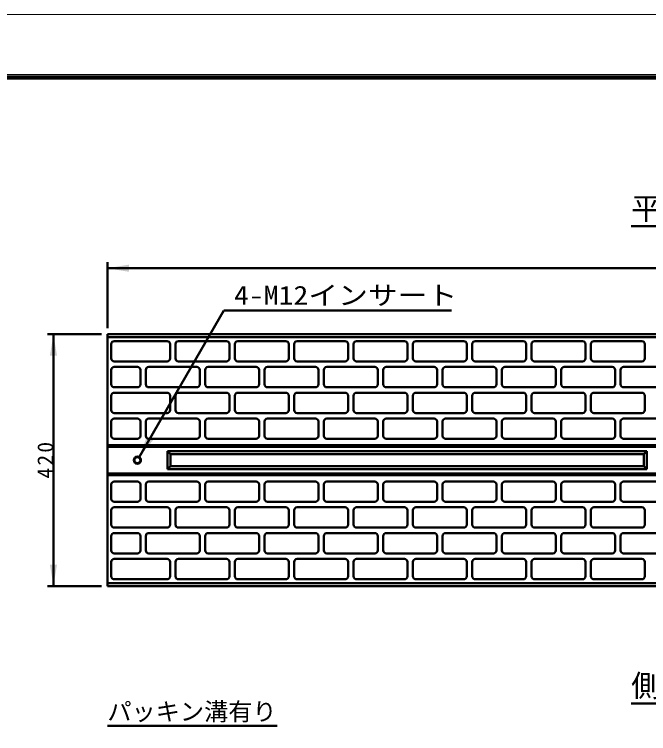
# Model space of a CAD drawing. Units: millimetres, scale not verified. Extents: x -2102 to 2102, y -1485 to 1485.
# Drawn here: x -323 to 735, y 286 to 1485 of the extents above; entities that cross this region are included whole.
import ezdxf
from ezdxf.enums import TextEntityAlignment as Align

# ---------------------------------------------------------------- set-up
doc = ezdxf.new("R2010")
doc.units = ezdxf.units.MM
doc.header["$LTSCALE"] = 5
doc.layers.add('0-0_V-nasSTD', color=7, linetype='Continuous', lineweight=35)
doc.layers.add('0-1_0', color=7, linetype='Continuous', lineweight=50)
doc.styles.add('ＭＳ ゴシック', font='')
doc.styles.get('ＭＳ ゴシック').set_extended_font_data('MS Gothic')

msp = doc.modelspace()

# ---------------------------------------------------------------- linework, layer by layer
at = {"layer": '0-0_V-nasSTD', "lineweight": 18}
for points in [[(-2102.5, -1485), (-2102.5, 1485), (2102.5, 1485), (2102.5, -1485)], [(-2002.5, -1385), (-2002.5, 1385), (2002.5, 1385), (2002.5, -1385)]]:
    msp.add_lwpolyline(points, close=True, dxfattribs=at)
at = {"layer": '0-0_V-nasSTD', "lineweight": 100}
msp.add_lwpolyline([(1997.5, -1380), (1997.5, 1380), (-1997.5, 1380)], dxfattribs=at)
at = {"layer": '0-0_V-nasSTD', "lineweight": 50}
for radius in [6, 5]:
    msp.add_circle((-118.15, 741.841), radius, dxfattribs=at)
at = {"layer": '0-0_V-nasSTD'}
for points in [[(-168.15, 1061.841), (-132.15, 1055.841), (-132.15, 1067.841)], [(-264.15, 915.841), (-258.15, 951.841), (-252.15, 915.841)], [(-115.15, 747.037), (-102.346, 781.214), (-91.953, 775.214)], [(-264.15, 567.841), (-258.15, 531.841), (-252.15, 567.841)]]:
    msp.add_solid(points, dxfattribs=at)
at = {"layer": '0-1_0'}
for p, q in [((705.447, 1131.841), (958.254, 1131.841)), ((-168.15, 961.841), (-168.15, 1071.841)), ((-168.15, 1061.841), (1831.85, 1061.841)), ((-115.15, 747.037), (25.921, 991.38)), ((25.921, 991.38), (405.921, 991.38)), ((-178.15, 951.841), (-268.15, 951.841)), ((-258.15, 531.841), (-258.15, 951.841)), ((1831.85, 951.841), (-168.15, 951.841)), ((-168.15, 951.841), (-168.15, 531.841)), ((-168.15, 946.841), (831.85, 946.841)), ((-161.65, 935.341), (-161.65, 911.341)), ((-156.65, 940.341), (-68.65, 940.341)), ((-63.65, 935.341), (-63.65, 911.341)), ((-54.65, 935.341), (-54.65, 911.341)), ((-49.65, 940.341), (30.35, 940.341)), ((35.35, 935.341), (35.35, 911.341)), ((44.35, 935.341), (44.35, 911.341)), ((49.35, 940.341), (129.35, 940.341)), ((134.35, 935.341), (134.35, 911.341)), ((143.35, 935.341), (143.35, 911.341)), ((148.35, 940.341), (228.35, 940.341)), ((233.35, 935.341), (233.35, 911.341)), ((242.35, 935.341), (242.35, 911.341)), ((327.35, 940.341), (247.35, 940.341)), ((332.35, 911.341), (332.35, 935.341)), ((341.35, 935.341), (341.35, 911.341)), ((346.35, 940.341), (426.35, 940.341)), ((431.35, 935.341), (431.35, 911.341)), ((440.35, 935.341), (440.35, 911.341)), ((445.35, 940.341), (525.35, 940.341)), ((530.35, 935.341), (530.35, 911.341)), ((539.35, 935.341), (539.35, 911.341)), ((544.35, 940.341), (624.35, 940.341)), ((629.35, 935.341), (629.35, 911.341)), ((638.35, 935.341), (638.35, 911.341)), ((643.35, 940.341), (723.35, 940.341)), ((728.35, 935.341), (728.35, 911.341)), ((-156.65, 906.341), (-68.65, 906.341)), ((30.35, 906.341), (-49.65, 906.341)), ((49.35, 906.341), (129.35, 906.341)), ((228.35, 906.341), (148.35, 906.341)), ((247.35, 906.341), (327.35, 906.341)), ((346.35, 906.341), (426.35, 906.341)), ((445.35, 906.341), (525.35, 906.341)), ((544.35, 906.341), (624.35, 906.341)), ((643.35, 906.341), (723.35, 906.341)), ((-161.65, 868.341), (-161.65, 892.341)), ((-156.65, 897.341), (-118.15, 897.341)), ((-113.15, 892.341), (-113.15, 868.341)), ((-104.15, 868.341), (-104.15, 892.341)), ((-99.15, 897.341), (-19.15, 897.341)), ((-14.15, 892.341), (-14.15, 868.341)), ((-5.15, 868.341), (-5.15, 892.341)), ((79.85, 897.341), (-0.15, 897.341)), ((84.85, 868.341), (84.85, 892.341)), ((93.85, 868.341), (93.85, 892.341)), ((98.85, 897.341), (178.85, 897.341)), ((183.85, 892.341), (183.85, 868.341)), ((192.85, 868.341), (192.85, 892.341)), ((197.85, 897.341), (277.85, 897.341)), ((282.85, 892.341), (282.85, 868.341)), ((291.85, 892.341), (291.85, 868.341)), ((296.85, 897.341), (376.85, 897.341)), ((381.85, 892.341), (381.85, 868.341)), ((390.85, 868.341), (390.85, 892.341)), ((395.85, 897.341), (475.85, 897.341)), ((480.85, 892.341), (480.85, 868.341)), ((489.85, 868.341), (489.85, 892.341)), ((494.85, 897.341), (574.85, 897.341)), ((579.85, 892.341), (579.85, 868.341)), ((588.85, 868.341), (588.85, 892.341)), ((593.85, 897.341), (673.85, 897.341)), ((678.85, 892.341), (678.85, 868.341)), ((687.85, 868.341), (687.85, 892.341)), ((692.85, 897.341), (772.85, 897.341)), ((-118.15, 863.341), (-156.65, 863.341)), ((-99.15, 863.341), (-19.15, 863.341)), ((-0.15, 863.341), (79.85, 863.341)), ((98.85, 863.341), (178.85, 863.341)), ((197.85, 863.341), (277.85, 863.341)), ((296.85, 863.341), (376.85, 863.341)), ((395.85, 863.341), (475.85, 863.341)), ((494.85, 863.341), (574.85, 863.341)), ((593.85, 863.341), (673.85, 863.341)), ((692.85, 863.341), (772.85, 863.341)), ((-156.65, 854.341), (-68.65, 854.341)), ((-49.65, 854.341), (30.35, 854.341)), ((49.35, 854.341), (129.35, 854.341)), ((148.35, 854.341), (228.35, 854.341)), ((327.35, 854.341), (247.35, 854.341)), ((346.35, 854.341), (426.35, 854.341)), ((445.35, 854.341), (525.35, 854.341)), ((544.35, 854.341), (624.35, 854.341)), ((643.35, 854.341), (723.35, 854.341)), ((-161.65, 849.341), (-161.65, 825.341)), ((-63.65, 849.341), (-63.65, 825.341)), ((-54.65, 849.341), (-54.65, 825.341)), ((35.35, 849.341), (35.35, 825.341)), ((44.35, 849.341), (44.35, 825.341)), ((134.35, 849.341), (134.35, 825.341)), ((143.35, 849.341), (143.35, 825.341)), ((233.35, 849.341), (233.35, 825.341)), ((242.35, 849.341), (242.35, 825.341)), ((332.35, 825.341), (332.35, 849.341)), ((341.35, 849.341), (341.35, 825.341)), ((431.35, 849.341), (431.35, 825.341)), ((440.35, 849.341), (440.35, 825.341)), ((530.35, 849.341), (530.35, 825.341)), ((539.35, 849.341), (539.35, 825.341)), ((629.35, 849.341), (629.35, 825.341)), ((638.35, 849.341), (638.35, 825.341)), ((728.35, 849.341), (728.35, 825.341)), ((-156.65, 820.341), (-68.65, 820.341)), ((30.35, 820.341), (-49.65, 820.341)), ((49.35, 820.341), (129.35, 820.341)), ((228.35, 820.341), (148.35, 820.341)), ((247.35, 820.341), (327.35, 820.341)), ((346.35, 820.341), (426.35, 820.341)), ((445.35, 820.341), (525.35, 820.341)), ((544.35, 820.341), (624.35, 820.341)), ((643.35, 820.341), (723.35, 820.341)), ((-161.65, 782.341), (-161.65, 806.341)), ((-156.65, 811.341), (-118.15, 811.341)), ((-113.15, 806.341), (-113.15, 782.341)), ((-104.15, 782.341), (-104.15, 806.341)), ((-99.15, 811.341), (-19.15, 811.341)), ((-14.15, 806.341), (-14.15, 782.341)), ((-5.15, 782.341), (-5.15, 806.341)), ((79.85, 811.341), (-0.15, 811.341)), ((84.85, 782.341), (84.85, 806.341)), ((93.85, 782.341), (93.85, 806.341)), ((98.85, 811.341), (178.85, 811.341)), ((183.85, 806.341), (183.85, 782.341)), ((192.85, 782.341), (192.85, 806.341)), ((197.85, 811.341), (277.85, 811.341)), ((282.85, 806.341), (282.85, 782.341)), ((291.85, 806.341), (291.85, 782.341)), ((296.85, 811.341), (376.85, 811.341)), ((381.85, 806.341), (381.85, 782.341)), ((390.85, 782.341), (390.85, 806.341)), ((395.85, 811.341), (475.85, 811.341)), ((480.85, 806.341), (480.85, 782.341)), ((489.85, 782.341), (489.85, 806.341)), ((494.85, 811.341), (574.85, 811.341)), ((579.85, 806.341), (579.85, 782.341)), ((588.85, 782.341), (588.85, 806.341)), ((593.85, 811.341), (673.85, 811.341)), ((678.85, 806.341), (678.85, 782.341)), ((687.85, 782.341), (687.85, 806.341)), ((692.85, 811.341), (772.85, 811.341)), ((-118.15, 777.341), (-156.65, 777.341)), ((-99.15, 777.341), (-19.15, 777.341)), ((-0.15, 777.341), (79.85, 777.341)), ((98.85, 777.341), (178.85, 777.341)), ((197.85, 777.341), (277.85, 777.341)), ((296.85, 777.341), (376.85, 777.341)), ((395.85, 777.341), (475.85, 777.341)), ((494.85, 777.341), (574.85, 777.341)), ((593.85, 777.341), (673.85, 777.341)), ((692.85, 777.341), (772.85, 777.341)), ((1831.85, 766.841), (-168.15, 766.841)), ((1831.85, 764.341), (-168.15, 764.341)), ((731.85, 756.841), (-68.15, 756.841)), ((-68.15, 726.841), (-68.15, 756.841)), ((-63.15, 751.841), (-68.15, 756.841)), ((726.85, 751.841), (731.85, 756.841)), ((731.85, 726.841), (731.85, 756.841)), ((726.85, 751.841), (-63.15, 751.841)), ((-63.15, 731.841), (-63.15, 751.841)), ((726.85, 731.841), (726.85, 751.841)), ((-63.15, 731.841), (-68.15, 726.841)), ((726.85, 731.841), (-63.15, 731.841)), ((726.85, 731.841), (731.85, 726.841)), ((731.85, 726.841), (-68.15, 726.841)), ((1831.85, 719.341), (-168.15, 719.341)), ((570.35, 716.841), (-168.15, 716.841)), ((-168.15, 716.841), (1831.85, 716.841)), ((-161.65, 701.341), (-161.65, 677.341)), ((-118.15, 706.341), (-156.65, 706.341)), ((-113.15, 677.341), (-113.15, 701.341)), ((-104.15, 701.341), (-104.15, 677.341)), ((-99.15, 706.341), (-19.15, 706.341)), ((-14.15, 677.341), (-14.15, 701.341)), ((-5.15, 701.341), (-5.15, 677.341)), ((-0.15, 706.341), (79.85, 706.341)), ((84.85, 701.341), (84.85, 677.341)), ((93.85, 701.341), (93.85, 677.341)), ((98.85, 706.341), (178.85, 706.341)), ((183.85, 677.341), (183.85, 701.341)), ((192.85, 701.341), (192.85, 677.341)), ((197.85, 706.341), (277.85, 706.341)), ((282.85, 677.341), (282.85, 701.341)), ((291.85, 677.341), (291.85, 701.341)), ((296.85, 706.341), (376.85, 706.341)), ((381.85, 677.341), (381.85, 701.341)), ((390.85, 701.341), (390.85, 677.341)), ((395.85, 706.341), (475.85, 706.341)), ((480.85, 677.341), (480.85, 701.341)), ((489.85, 701.341), (489.85, 677.341)), ((494.85, 706.341), (574.85, 706.341)), ((579.85, 677.341), (579.85, 701.341)), ((588.85, 701.341), (588.85, 677.341)), ((593.85, 706.341), (673.85, 706.341)), ((678.85, 677.341), (678.85, 701.341)), ((687.85, 701.341), (687.85, 677.341)), ((692.85, 706.341), (772.85, 706.341)), ((-156.65, 672.341), (-118.15, 672.341)), ((-99.15, 672.341), (-19.15, 672.341)), ((79.85, 672.341), (-0.15, 672.341)), ((98.85, 672.341), (178.85, 672.341)), ((197.85, 672.341), (277.85, 672.341)), ((296.85, 672.341), (376.85, 672.341)), ((395.85, 672.341), (475.85, 672.341)), ((494.85, 672.341), (574.85, 672.341)), ((593.85, 672.341), (673.85, 672.341)), ((692.85, 672.341), (772.85, 672.341)), ((-156.65, 663.341), (-68.65, 663.341)), ((30.35, 663.341), (-49.65, 663.341)), ((49.35, 663.341), (129.35, 663.341)), ((228.35, 663.341), (148.35, 663.341)), ((247.35, 663.341), (327.35, 663.341)), ((346.35, 663.341), (426.35, 663.341)), ((445.35, 663.341), (525.35, 663.341)), ((544.35, 663.341), (624.35, 663.341)), ((643.35, 663.341), (723.35, 663.341)), ((-161.65, 634.341), (-161.65, 658.341)), ((-63.65, 634.341), (-63.65, 658.341)), ((-54.65, 634.341), (-54.65, 658.341)), ((35.35, 634.341), (35.35, 658.341)), ((44.35, 634.341), (44.35, 658.341)), ((134.35, 634.341), (134.35, 658.341)), ((143.35, 634.341), (143.35, 658.341)), ((233.35, 634.341), (233.35, 658.341)), ((242.35, 634.341), (242.35, 658.341)), ((332.35, 658.341), (332.35, 634.341)), ((341.35, 634.341), (341.35, 658.341)), ((431.35, 634.341), (431.35, 658.341)), ((440.35, 634.341), (440.35, 658.341)), ((530.35, 634.341), (530.35, 658.341)), ((539.35, 634.341), (539.35, 658.341)), ((629.35, 634.341), (629.35, 658.341)), ((638.35, 634.341), (638.35, 658.341)), ((728.35, 634.341), (728.35, 658.341)), ((-156.65, 629.341), (-68.65, 629.341)), ((-49.65, 629.341), (30.35, 629.341)), ((49.35, 629.341), (129.35, 629.341)), ((148.35, 629.341), (228.35, 629.341)), ((327.35, 629.341), (247.35, 629.341)), ((346.35, 629.341), (426.35, 629.341)), ((445.35, 629.341), (525.35, 629.341)), ((544.35, 629.341), (624.35, 629.341)), ((643.35, 629.341), (723.35, 629.341)), ((-161.65, 615.341), (-161.65, 591.341)), ((-118.15, 620.341), (-156.65, 620.341)), ((-113.15, 591.341), (-113.15, 615.341)), ((-104.15, 615.341), (-104.15, 591.341)), ((-99.15, 620.341), (-19.15, 620.341)), ((-14.15, 591.341), (-14.15, 615.341)), ((-5.15, 615.341), (-5.15, 591.341)), ((-0.15, 620.341), (79.85, 620.341)), ((84.85, 615.341), (84.85, 591.341)), ((93.85, 615.341), (93.85, 591.341)), ((98.85, 620.341), (178.85, 620.341)), ((183.85, 591.341), (183.85, 615.341)), ((192.85, 615.341), (192.85, 591.341)), ((197.85, 620.341), (277.85, 620.341)), ((282.85, 591.341), (282.85, 615.341)), ((291.85, 591.341), (291.85, 615.341)), ((296.85, 620.341), (376.85, 620.341)), ((381.85, 591.341), (381.85, 615.341)), ((390.85, 615.341), (390.85, 591.341)), ((395.85, 620.341), (475.85, 620.341)), ((480.85, 591.341), (480.85, 615.341)), ((489.85, 615.341), (489.85, 591.341)), ((494.85, 620.341), (574.85, 620.341)), ((579.85, 591.341), (579.85, 615.341)), ((588.85, 615.341), (588.85, 591.341)), ((593.85, 620.341), (673.85, 620.341)), ((678.85, 591.341), (678.85, 615.341)), ((687.85, 615.341), (687.85, 591.341)), ((692.85, 620.341), (772.85, 620.341)), ((-156.65, 586.341), (-118.15, 586.341)), ((-156.65, 577.341), (-68.65, 577.341)), ((-99.15, 586.341), (-19.15, 586.341)), ((30.35, 577.341), (-49.65, 577.341)), ((79.85, 586.341), (-0.15, 586.341)), ((49.35, 577.341), (129.35, 577.341)), ((98.85, 586.341), (178.85, 586.341)), ((228.35, 577.341), (148.35, 577.341)), ((197.85, 586.341), (277.85, 586.341)), ((247.35, 577.341), (327.35, 577.341)), ((296.85, 586.341), (376.85, 586.341)), ((346.35, 577.341), (426.35, 577.341)), ((395.85, 586.341), (475.85, 586.341)), ((445.35, 577.341), (525.35, 577.341)), ((494.85, 586.341), (574.85, 586.341)), ((544.35, 577.341), (624.35, 577.341)), ((593.85, 586.341), (673.85, 586.341)), ((643.35, 577.341), (723.35, 577.341)), ((692.85, 586.341), (772.85, 586.341)), ((-161.65, 548.341), (-161.65, 572.341)), ((-63.65, 548.341), (-63.65, 572.341)), ((-54.65, 548.341), (-54.65, 572.341)), ((35.35, 548.341), (35.35, 572.341)), ((44.35, 548.341), (44.35, 572.341)), ((134.35, 548.341), (134.35, 572.341)), ((143.35, 548.341), (143.35, 572.341)), ((233.35, 548.341), (233.35, 572.341)), ((242.35, 548.341), (242.35, 572.341)), ((332.35, 572.341), (332.35, 548.341)), ((341.35, 548.341), (341.35, 572.341)), ((431.35, 548.341), (431.35, 572.341)), ((440.35, 548.341), (440.35, 572.341)), ((530.35, 548.341), (530.35, 572.341)), ((539.35, 548.341), (539.35, 572.341)), ((629.35, 548.341), (629.35, 572.341)), ((638.35, 548.341), (638.35, 572.341)), ((728.35, 548.341), (728.35, 572.341)), ((-156.65, 543.341), (-68.65, 543.341)), ((-49.65, 543.341), (30.35, 543.341)), ((49.35, 543.341), (129.35, 543.341)), ((148.35, 543.341), (228.35, 543.341)), ((327.35, 543.341), (247.35, 543.341)), ((346.35, 543.341), (426.35, 543.341)), ((445.35, 543.341), (525.35, 543.341)), ((544.35, 543.341), (624.35, 543.341)), ((643.35, 543.341), (723.35, 543.341)), ((-178.15, 531.841), (-268.15, 531.841)), ((-168.15, 536.841), (831.85, 536.841)), ((-168.15, 531.841), (1831.85, 531.841)), ((705.447, 336.38), (958.254, 336.38)), ((-168.15, 299.053), (115.058, 299.053))]:
    msp.add_line(p, q, dxfattribs=at)
for centre, start, end in [((-156.65, 935.341), 90, 180), ((-68.65, 935.341), 0, 90), ((-49.65, 935.341), 90, 180), ((30.35, 935.341), 0, 90), ((49.35, 935.341), 90, 180), ((129.35, 935.341), 0, 90), ((148.35, 935.341), 90, 180), ((228.35, 935.341), 0, 90), ((247.35, 935.341), 90, 180), ((327.35, 935.341), 0, 90), ((346.35, 935.341), 90, 180), ((426.35, 935.341), 0, 90), ((445.35, 935.341), 90, 180), ((525.35, 935.341), 0, 90), ((544.35, 935.341), 90, 180), ((624.35, 935.341), 0, 90), ((643.35, 935.341), 90, 180), ((723.35, 935.341), 0, 90), ((-156.65, 911.341), 180, 270), ((-68.65, 911.341), 270, 0), ((-49.65, 911.341), 180, 270), ((30.35, 911.341), 270, 0), ((49.35, 911.341), 180, 270), ((129.35, 911.341), 270, 0), ((148.35, 911.341), 180, 270), ((228.35, 911.341), 270, 0), ((247.35, 911.341), 180, 270), ((327.35, 911.341), 270, 0), ((346.35, 911.341), 180, 270), ((426.35, 911.341), 270, 0), ((445.35, 911.341), 180, 270), ((525.35, 911.341), 270, 0), ((544.35, 911.341), 180, 270), ((624.35, 911.341), 270, 0), ((643.35, 911.341), 180, 270), ((723.35, 911.341), 270, 0), ((-156.65, 892.341), 90, 180), ((-118.15, 892.341), 0, 90), ((-99.15, 892.341), 90, 180), ((-19.15, 892.341), 0, 90), ((-0.15, 892.341), 90, 180), ((79.85, 892.341), 0, 90), ((98.85, 892.341), 90, 180), ((178.85, 892.341), 0, 90), ((197.85, 892.341), 90, 180), ((277.85, 892.341), 0, 90), ((296.85, 892.341), 90, 180), ((376.85, 892.341), 0, 90), ((395.85, 892.341), 90, 180), ((475.85, 892.341), 0, 90), ((494.85, 892.341), 90, 180), ((574.85, 892.341), 0, 90), ((593.85, 892.341), 90, 180), ((673.85, 892.341), 0, 90), ((692.85, 892.341), 90, 180), ((-156.65, 868.341), 180, 270), ((-118.15, 868.341), 270, 0), ((-99.15, 868.341), 180, 270), ((-19.15, 868.341), 270, 0), ((-0.15, 868.341), 180, 270), ((79.85, 868.341), 270, 0), ((98.85, 868.341), 180, 270), ((178.85, 868.341), 270, 0), ((197.85, 868.341), 180, 270), ((277.85, 868.341), 270, 0), ((296.85, 868.341), 180, 270), ((376.85, 868.341), 270, 0), ((395.85, 868.341), 180, 270), ((475.85, 868.341), 270, 0), ((494.85, 868.341), 180, 270), ((574.85, 868.341), 270, 0), ((593.85, 868.341), 180, 270), ((673.85, 868.341), 270, 0), ((692.85, 868.341), 180, 270), ((-156.65, 849.341), 90, 180), ((-68.65, 849.341), 0, 90), ((-49.65, 849.341), 90, 180), ((30.35, 849.341), 0, 90), ((49.35, 849.341), 90, 180), ((129.35, 849.341), 0, 90), ((148.35, 849.341), 90, 180), ((228.35, 849.341), 0, 90), ((247.35, 849.341), 90, 180), ((327.35, 849.341), 0, 90), ((346.35, 849.341), 90, 180), ((426.35, 849.341), 0, 90), ((445.35, 849.341), 90, 180), ((525.35, 849.341), 0, 90), ((544.35, 849.341), 90, 180), ((624.35, 849.341), 0, 90), ((643.35, 849.341), 90, 180), ((723.35, 849.341), 0, 90), ((-156.65, 825.341), 180, 270), ((-68.65, 825.341), 270, 0), ((-49.65, 825.341), 180, 270), ((30.35, 825.341), 270, 0), ((49.35, 825.341), 180, 270), ((129.35, 825.341), 270, 0), ((148.35, 825.341), 180, 270), ((228.35, 825.341), 270, 0), ((247.35, 825.341), 180, 270), ((327.35, 825.341), 270, 0), ((346.35, 825.341), 180, 270), ((426.35, 825.341), 270, 0), ((445.35, 825.341), 180, 270), ((525.35, 825.341), 270, 0), ((544.35, 825.341), 180, 270), ((624.35, 825.341), 270, 0), ((643.35, 825.341), 180, 270), ((723.35, 825.341), 270, 0), ((-156.65, 806.341), 90, 180), ((-118.15, 806.341), 0, 90), ((-99.15, 806.341), 90, 180), ((-19.15, 806.341), 0, 90), ((-0.15, 806.341), 90, 180), ((79.85, 806.341), 0, 90), ((98.85, 806.341), 90, 180), ((178.85, 806.341), 0, 90), ((197.85, 806.341), 90, 180), ((277.85, 806.341), 0, 90), ((296.85, 806.341), 90, 180), ((376.85, 806.341), 0, 90), ((395.85, 806.341), 90, 180), ((475.85, 806.341), 0, 90), ((494.85, 806.341), 90, 180), ((574.85, 806.341), 0, 90), ((593.85, 806.341), 90, 180), ((673.85, 806.341), 0, 90), ((692.85, 806.341), 90, 180), ((-156.65, 782.341), 180, 270), ((-118.15, 782.341), 270, 0), ((-99.15, 782.341), 180, 270), ((-19.15, 782.341), 270, 0), ((-0.15, 782.341), 180, 270), ((79.85, 782.341), 270, 0), ((98.85, 782.341), 180, 270), ((178.85, 782.341), 270, 0), ((197.85, 782.341), 180, 270), ((277.85, 782.341), 270, 0), ((296.85, 782.341), 180, 270), ((376.85, 782.341), 270, 0), ((395.85, 782.341), 180, 270), ((475.85, 782.341), 270, 0), ((494.85, 782.341), 180, 270), ((574.85, 782.341), 270, 0), ((593.85, 782.341), 180, 270), ((673.85, 782.341), 270, 0), ((692.85, 782.341), 180, 270), ((-156.65, 701.341), 90, 180), ((-118.15, 701.341), 0, 90), ((-99.15, 701.341), 90, 180), ((-19.15, 701.341), 0, 90), ((-0.15, 701.341), 90, 180), ((79.85, 701.341), 0, 90), ((98.85, 701.341), 90, 180), ((178.85, 701.341), 0, 90), ((197.85, 701.341), 90, 180), ((277.85, 701.341), 0, 90), ((296.85, 701.341), 90, 180), ((376.85, 701.341), 0, 90), ((395.85, 701.341), 90, 180), ((475.85, 701.341), 0, 90), ((494.85, 701.341), 90, 180), ((574.85, 701.341), 0, 90), ((593.85, 701.341), 90, 180), ((673.85, 701.341), 0, 90), ((692.85, 701.341), 90, 180), ((-156.65, 677.341), 180, 270), ((-118.15, 677.341), 270, 0), ((-99.15, 677.341), 180, 270), ((-19.15, 677.341), 270, 0), ((-0.15, 677.341), 180, 270), ((79.85, 677.341), 270, 0), ((98.85, 677.341), 180, 270), ((178.85, 677.341), 270, 0), ((197.85, 677.341), 180, 270), ((277.85, 677.341), 270, 0), ((296.85, 677.341), 180, 270), ((376.85, 677.341), 270, 0), ((395.85, 677.341), 180, 270), ((475.85, 677.341), 270, 0), ((494.85, 677.341), 180, 270), ((574.85, 677.341), 270, 0), ((593.85, 677.341), 180, 270), ((673.85, 677.341), 270, 0), ((692.85, 677.341), 180, 270), ((-156.65, 658.341), 90, 180), ((-68.65, 658.341), 0, 90), ((-49.65, 658.341), 90, 180), ((30.35, 658.341), 0, 90), ((49.35, 658.341), 90, 180), ((129.35, 658.341), 0, 90), ((148.35, 658.341), 90, 180), ((228.35, 658.341), 0, 90), ((247.35, 658.341), 90, 180), ((327.35, 658.341), 0, 90), ((346.35, 658.341), 90, 180), ((426.35, 658.341), 0, 90), ((445.35, 658.341), 90, 180), ((525.35, 658.341), 0, 90), ((544.35, 658.341), 90, 180), ((624.35, 658.341), 0, 90), ((643.35, 658.341), 90, 180), ((723.35, 658.341), 0, 90), ((-156.65, 634.341), 180, 270), ((-68.65, 634.341), 270, 0), ((-49.65, 634.341), 180, 270), ((30.35, 634.341), 270, 0), ((49.35, 634.341), 180, 270), ((129.35, 634.341), 270, 0), ((148.35, 634.341), 180, 270), ((228.35, 634.341), 270, 0), ((247.35, 634.341), 180, 270), ((327.35, 634.341), 270, 0), ((346.35, 634.341), 180, 270), ((426.35, 634.341), 270, 0), ((445.35, 634.341), 180, 270), ((525.35, 634.341), 270, 0), ((544.35, 634.341), 180, 270), ((624.35, 634.341), 270, 0), ((643.35, 634.341), 180, 270), ((723.35, 634.341), 270, 0), ((-156.65, 615.341), 90, 180), ((-118.15, 615.341), 0, 90), ((-99.15, 615.341), 90, 180), ((-19.15, 615.341), 0, 90), ((-0.15, 615.341), 90, 180), ((79.85, 615.341), 0, 90), ((98.85, 615.341), 90, 180), ((178.85, 615.341), 0, 90), ((197.85, 615.341), 90, 180), ((277.85, 615.341), 0, 90), ((296.85, 615.341), 90, 180), ((376.85, 615.341), 0, 90), ((395.85, 615.341), 90, 180), ((475.85, 615.341), 0, 90), ((494.85, 615.341), 90, 180), ((574.85, 615.341), 0, 90), ((593.85, 615.341), 90, 180), ((673.85, 615.341), 0, 90), ((692.85, 615.341), 90, 180), ((-156.65, 591.341), 180, 270), ((-118.15, 591.341), 270, 0), ((-99.15, 591.341), 180, 270), ((-19.15, 591.341), 270, 0), ((-0.15, 591.341), 180, 270), ((79.85, 591.341), 270, 0), ((98.85, 591.341), 180, 270), ((178.85, 591.341), 270, 0), ((197.85, 591.341), 180, 270), ((277.85, 591.341), 270, 0), ((296.85, 591.341), 180, 270), ((376.85, 591.341), 270, 0), ((395.85, 591.341), 180, 270), ((475.85, 591.341), 270, 0), ((494.85, 591.341), 180, 270), ((574.85, 591.341), 270, 0), ((593.85, 591.341), 180, 270), ((673.85, 591.341), 270, 0), ((692.85, 591.341), 180, 270), ((-156.65, 572.341), 90, 180), ((-68.65, 572.341), 0, 90), ((-49.65, 572.341), 90, 180), ((30.35, 572.341), 0, 90), ((49.35, 572.341), 90, 180), ((129.35, 572.341), 0, 90), ((148.35, 572.341), 90, 180), ((228.35, 572.341), 0, 90), ((247.35, 572.341), 90, 180), ((327.35, 572.341), 0, 90), ((346.35, 572.341), 90, 180), ((426.35, 572.341), 0, 90), ((445.35, 572.341), 90, 180), ((525.35, 572.341), 0, 90), ((544.35, 572.341), 90, 180), ((624.35, 572.341), 0, 90), ((643.35, 572.341), 90, 180), ((723.35, 572.341), 0, 90), ((-156.65, 548.341), 180, 270), ((-68.65, 548.341), 270, 0), ((-49.65, 548.341), 180, 270), ((30.35, 548.341), 270, 0), ((49.35, 548.341), 180, 270), ((129.35, 548.341), 270, 0), ((148.35, 548.341), 180, 270), ((228.35, 548.341), 270, 0), ((247.35, 548.341), 180, 270), ((327.35, 548.341), 270, 0), ((346.35, 548.341), 180, 270), ((426.35, 548.341), 270, 0), ((445.35, 548.341), 180, 270), ((525.35, 548.341), 270, 0), ((544.35, 548.341), 180, 270), ((624.35, 548.341), 270, 0), ((643.35, 548.341), 180, 270), ((723.35, 548.341), 270, 0)]:
    msp.add_arc(centre, 5, start, end, dxfattribs=at)

# ---------------------------------------------------------------- texts
at = {"layer": '0-0_V-nasSTD', "style": 'ＭＳ ゴシック'}
for s, height, p in [('平\u3000面\u3000図', 36.95, (705.447, 1131.841)), ('側\u3000面\u3000図', 36.95, (705.447, 336.38)), ('パッキン溝有り', 29.56, (-168.15, 299.053))]:
    msp.add_text(s, height=height, dxfattribs=at).set_placement(p, align=Align.BOTTOM_LEFT)
at = {"layer": '0-0_V-nasSTD', "style": 'ＭＳ ゴシック', "width": 1.15}
msp.add_text('4-M12インサート', height=31.67, dxfattribs=at).set_placement((43.041, 991.38), align=Align.BOTTOM_LEFT)
at = {"layer": '0-0_V-nasSTD', "insert": (-258.15, 711.241), "char_height": 26.39, "attachment_point": 7, "rotation": 90, "style": 'ＭＳ ゴシック'}
msp.add_mtext('\\T1.2;420', dxfattribs=at)

doc.saveas('drawing.dxf')
